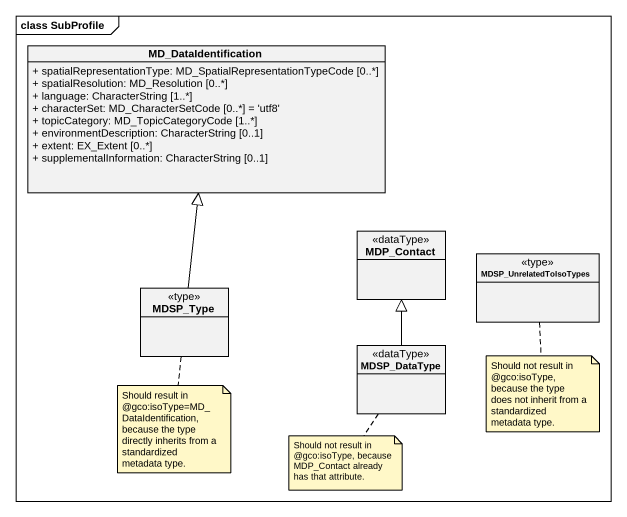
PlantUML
@startuml
mainframe class SubProfile
hide circle
hide empty members
skinparam classAttributeIconSize 0
class MD_DataIdentification {
  + spatialRepresentationType: MD_SpatialRepresentationTypeCode [0..*]
  + spatialResolution: MD_Resolution [0..*]
  + language: CharacterString [1..*]
  + characterSet: MD_CharacterSetCode [0..*] = 'utf8'
  + topicCategory: MD_TopicCategoryCode [1..*]
  + environmentDescription: CharacterString [0..1]
  + extent: EX_Extent [0..*]
  + supplementalInformation: CharacterString [0..1]
}
class MDP_Contact <<dataType>>
class MDSP_UnrelatedToIsoTypes <<type>>
class MDSP_Type <<type>>
class MDSP_DataType <<dataType>>
MDSP_Type -up-|> MD_DataIdentification
MDSP_DataType -up-|> MDP_Contact
note bottom of MDSP_UnrelatedToIsoTypes : Should not result in @gco:isoType, because the type does not inherit from a standardized metadata type.
note bottom of MDSP_Type : Should result in @gco:isoType=MD_DataIdentification, because the type directly inherits from a standardized metadata type.
note bottom of MDSP_DataType : Should not result in @gco:isoType, because MDP_Contact already has that attribute.
@enduml
